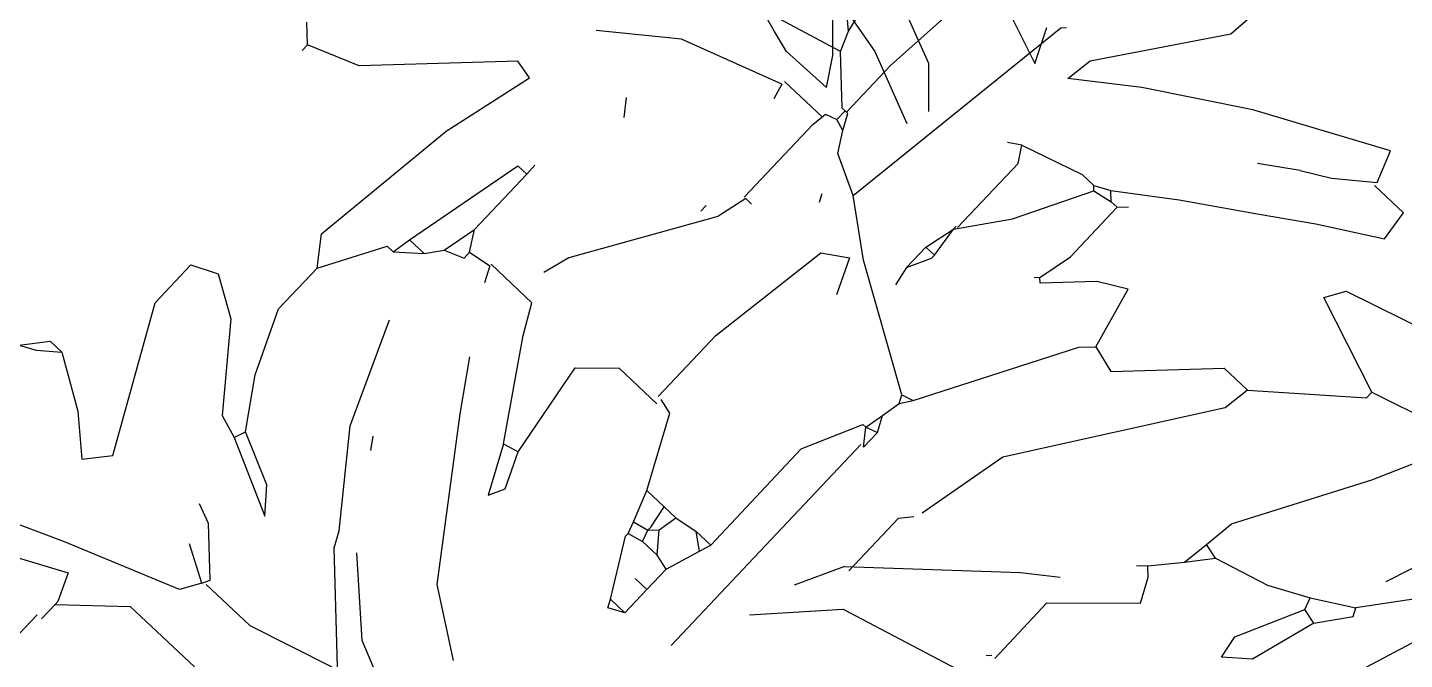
# Model space of a CAD drawing. Header units: metres. Extents: x 1769 to 3632, y 809 to 2652.
# Drawn here: x 2677.7965 to 2678.0766, y 1869.2014 to 1869.3301 of the extents above; entities that cross this region are included whole.
import ezdxf

# ---------------------------------------------------------------- set-up
doc = ezdxf.new("R2010")
doc.units = ezdxf.units.M
doc.header["$LTSCALE"] = 10
doc.layers.add('L-PLNT', color=66, linetype='Continuous')

# ---------------------------------------------------------------- blocks, each defined once
blk = doc.blocks.new('GARRA DE LEON')
at = {"layer": 'L-PLNT', "color": 65, "linetype": 'Continuous'}
for p, q in [((1270.7633, 335.1501), (1270.7675, 335.1915)), ((1270.9663, 335.175), (1270.8337, 335.1087)), ((1270.9787, 335.1418), (1270.9663, 335.175)), ((1270.6764, 335.03), (1270.7633, 335.1501)), ((1270.9414, 335.1129), (1270.9787, 335.1418)), ((1271.0201, 335.1377), (1270.9787, 335.1377)), ((1271.0242, 335.1046), (1271.0201, 335.1377)), ((1270.8337, 335.1087), (1270.7343, 335.0466)), ((1270.9124, 335.0963), (1270.9414, 335.1129)), ((1270.9124, 335.0963), (1270.9414, 335.1129)), ((1270.9621, 335.0673), (1271.0242, 335.1046)), ((1270.5294, 334.8851), (1270.548, 335.1004)), ((1270.9124, 335.0963), (1270.8752, 335.0714)), ((1270.9124, 335.0342), (1270.9621, 335.0673)), ((1271.0325, 335.0383), (1271.1278, 335.0673)), ((1270.7343, 335.0466), (1270.6722, 335.0011)), ((1270.5936, 334.7609), (1270.6308, 335.0342)), ((1270.6308, 335.0342), (1270.635, 335.0383)), ((1270.842, 334.9886), (1270.9124, 335.0342)), ((1271.0201, 335.0176), (1271.0325, 335.0383)), ((1270.6722, 335.0011), (1270.6764, 335.03)), ((1271.1236, 334.9803), (1271.0201, 335.0176)), ((1271.1236, 334.9803), (1271.2064, 335.0052)), ((1270.4735, 334.881), (1270.4486, 335.0011)), ((1270.7841, 334.9472), (1270.842, 334.9886)), ((1271.1236, 334.9721), (1271.1236, 334.9803)), ((1271.1857, 334.9141), (1271.2189, 334.9845)), ((1271.0284, 334.8934), (1271.1236, 334.9721)), ((1270.4735, 334.881), (1270.3906, 334.9555)), ((1270.7675, 334.9389), (1270.7841, 334.9472)), ((1270.7923, 334.9389), (1270.7841, 334.9472)), ((1270.8006, 334.9389), (1270.8089, 334.9472)), ((1270.6847, 334.9182), (1270.7509, 334.9389)), ((1270.7302, 334.8561), (1270.7716, 334.9348)), ((1270.7509, 334.9389), (1270.7675, 334.9389)), ((1270.7716, 334.9348), (1270.7675, 334.9389)), ((1270.7716, 334.9348), (1270.7923, 334.9389)), ((1270.8006, 334.9389), (1270.7923, 334.9389)), ((1270.8006, 334.9306), (1270.8006, 334.9389)), ((1270.8006, 334.8685), (1270.8006, 334.9306)), ((1270.6847, 334.9182), (1270.6722, 334.9099)), ((1270.695, 334.9017), (1270.6847, 334.9182)), ((1271.1112, 334.7816), (1271.1857, 334.9141)), ((1271.2686, 334.8478), (1271.2893, 334.9058)), ((1270.695, 334.8106), (1270.695, 334.9017)), ((1270.9124, 334.8106), (1270.9953, 334.8934)), ((1270.9953, 334.8934), (1271.0284, 334.8934)), ((1271.0284, 334.8934), (1271.0242, 334.8644)), ((1270.4818, 334.8602), (1270.4735, 334.881)), ((1270.5294, 334.8188), (1270.5294, 334.8851)), ((1270.8669, 334.8851), (1270.8379, 334.8685)), ((1270.8834, 334.8188), (1270.8669, 334.8851)), ((1270.7923, 334.8313), (1270.8006, 334.8685)), ((1270.8379, 334.8685), (1270.7965, 334.8271)), ((1271.0242, 334.8644), (1270.8917, 334.6698)), ((1270.4818, 334.8602), (1270.3906, 334.8354)), ((1270.5232, 334.8188), (1270.4818, 334.8602)), ((1270.6929, 334.8064), (1270.7302, 334.8561)), ((1271.3017, 334.854), (1271.2644, 334.8064)), ((1271.3141, 334.7691), (1271.3431, 334.854)), ((1270.5273, 334.8188), (1270.5232, 334.8188)), ((1270.5273, 334.8064), (1270.5273, 334.8188)), ((1270.5314, 334.8188), (1270.5273, 334.8188)), ((1270.5397, 334.8023), (1270.5314, 334.8188)), ((1270.7923, 334.8313), (1270.7882, 334.8271)), ((1270.7965, 334.8271), (1270.7923, 334.8313)), ((1270.871, 334.8064), (1270.8834, 334.8188)), ((1270.8834, 334.8188), (1270.9124, 334.8106)), ((1270.5149, 334.8023), (1270.5273, 334.8064)), ((1270.5397, 334.8023), (1270.5273, 334.8064)), ((1270.6847, 334.7733), (1270.6929, 334.8064)), ((1270.6929, 334.8064), (1270.6929, 334.8106)), ((1270.6971, 334.7733), (1270.6929, 334.8064)), ((1270.7841, 334.649), (1270.871, 334.8064)), ((1271.223, 334.7816), (1271.2644, 334.8064)), ((1271.2686, 334.7981), (1271.2644, 334.8064)), ((1270.461, 334.794), (1270.3534, 334.7567)), ((1270.461, 334.7981), (1270.5149, 334.7981)), ((1270.461, 334.794), (1270.4652, 334.7774)), ((1270.5128, 334.7857), (1270.5149, 334.8023)), ((1270.5522, 334.7816), (1270.5397, 334.8023)), ((1271.2437, 334.765), (1271.2686, 334.7981)), ((1270.5128, 334.6822), (1270.5128, 334.7857)), ((1270.5936, 334.7609), (1270.5522, 334.7816)), ((1271.1071, 334.7484), (1271.1112, 334.7816)), ((1271.1816, 334.7609), (1271.223, 334.7816)), ((1271.2272, 334.7691), (1271.223, 334.7816)), ((1270.6847, 334.7443), (1270.6847, 334.7733)), ((1270.6971, 334.7733), (1270.6847, 334.7733)), ((1270.6847, 334.7443), (1270.6971, 334.7691)), ((1270.6971, 334.7691), (1270.6971, 334.7733)), ((1271.194, 334.6987), (1271.2272, 334.7691)), ((1271.2437, 334.765), (1271.223, 334.6946)), ((1271.2437, 334.765), (1271.2272, 334.7691)), ((1270.3534, 334.7567), (1270.283, 334.7029)), ((1270.6474, 334.7194), (1270.5936, 334.7609)), ((1271.1029, 334.7194), (1271.1071, 334.7484)), ((1271.1236, 334.7443), (1271.1071, 334.7484)), ((1271.1236, 334.7443), (1271.1816, 334.7609)), ((1270.5728, 334.7319), (1270.5687, 334.7402)), ((1270.6847, 334.7443), (1270.6888, 334.7236)), ((1271.1029, 334.7194), (1271.1236, 334.7443)), ((1270.7716, 334.6449), (1270.6474, 334.7194)), ((1271.0781, 334.6905), (1271.1029, 334.7194)), ((1270.6101, 334.6946), (1270.635, 334.7112)), ((1270.635, 334.7112), (1270.6515, 334.6739)), ((1270.5894, 334.5579), (1270.6101, 334.6946)), ((1271.1982, 334.6739), (1271.194, 334.6987)), ((1271.223, 334.6946), (1271.1982, 334.6739)), ((1270.5149, 334.6822), (1270.5066, 334.649)), ((1270.5149, 334.6822), (1270.5232, 334.6822)), ((1271.0781, 334.6905), (1271.0698, 334.6822)), ((1271.0864, 334.6822), (1271.0781, 334.6905)), ((1271.0988, 334.6573), (1271.0864, 334.6822)), ((1270.3658, 334.6573), (1270.3534, 334.6739)), ((1270.8917, 334.6698), (1270.871, 334.5704)), ((1270.5066, 334.649), (1270.4238, 334.5124)), ((1270.49, 334.6408), (1270.49, 334.649)), ((1270.7716, 334.6449), (1270.7841, 334.649)), ((1270.7758, 334.6366), (1270.7841, 334.649)), ((1271.0284, 334.5911), (1271.0988, 334.6573)), ((1270.7758, 334.6366), (1270.7716, 334.6449)), ((1270.7716, 334.6159), (1270.7758, 334.6366)), ((1270.2457, 334.6242), (1270.1297, 334.5082)), ((1270.2416, 334.5207), (1270.2664, 334.6201)), ((1270.2664, 334.6201), (1270.2457, 334.6242)), ((1270.987, 334.5952), (1271.0201, 334.6201)), ((1270.7675, 334.5952), (1270.7716, 334.6159)), ((1270.7799, 334.5994), (1270.7716, 334.6159)), ((1270.7343, 334.5331), (1270.7633, 334.5952)), ((1270.7675, 334.5952), (1270.7633, 334.5952)), ((1270.7675, 334.5952), (1270.7799, 334.5994)), ((1270.7799, 334.5786), (1270.7675, 334.5952)), ((1270.7799, 334.5786), (1270.7799, 334.5994)), ((1270.8503, 334.4751), (1270.987, 334.5952)), ((1271.0284, 334.5124), (1271.0284, 334.5911)), ((1270.7758, 334.5786), (1270.7758, 334.4006)), ((1270.3326, 334.5455), (1270.3326, 334.5579)), ((1270.5894, 334.471), (1270.5894, 334.5579)), ((1270.8565, 334.5497), (1270.8669, 334.5621)), ((1270.8565, 334.4751), (1270.8565, 334.5497)), ((1270.2912, 334.413), (1270.3202, 334.5455)), ((1270.3202, 334.5455), (1270.3326, 334.5455)), ((1270.3326, 334.4668), (1270.3326, 334.5455)), ((1270.2208, 334.355), (1270.2416, 334.5207)), ((1270.7343, 334.3964), (1270.7343, 334.5331)), ((1270.1297, 334.5082), (1270.0759, 334.4875)), ((1270.4238, 334.5124), (1270.4155, 334.4834)), ((1271.0242, 334.5124), (1271.0201, 334.5082)), ((1270.0759, 334.4875), (1270.0593, 334.5041)), ((1270.0759, 334.4875), (1270.0759, 334.4793)), ((1270.8793, 334.442), (1271.0284, 334.4834)), ((1270.3244, 334.4296), (1270.3326, 334.4668)), ((1270.3451, 334.4461), (1270.3326, 334.4668)), ((1270.5066, 334.4337), (1270.5397, 334.4648)), ((1270.5397, 334.4648), (1270.5936, 334.4648)), ((1270.6101, 334.4668), (1270.5936, 334.471)), ((1270.6474, 334.3923), (1270.6101, 334.4668)), ((1270.8503, 334.4751), (1270.8255, 334.4254)), ((1270.3451, 334.4461), (1270.3699, 334.4503)), ((1270.4279, 334.4523), (1270.3699, 334.4523)), ((1270.3699, 334.4503), (1270.3782, 334.4337)), ((1270.4445, 334.4213), (1270.4279, 334.4523)), ((1270.3244, 334.4296), (1270.3451, 334.4378)), ((1270.3451, 334.4378), (1270.3451, 334.4461)), ((1270.813, 334.3716), (1270.8793, 334.442)), ((1270.312, 334.413), (1270.3244, 334.4296)), ((1270.5066, 334.326), (1270.4445, 334.4213)), ((1270.5232, 334.3302), (1270.5066, 334.4337)), ((1270.2871, 334.3923), (1270.312, 334.413)), ((1270.2871, 334.3923), (1270.2912, 334.413)), ((1270.312, 334.413), (1270.2912, 334.413)), ((1270.2416, 334.326), (1270.2788, 334.3923)), ((1270.2788, 334.3923), (1270.2871, 334.3923)), ((1270.6598, 334.3592), (1270.6474, 334.3923)), ((1270.6722, 334.3923), (1270.6474, 334.3923)), ((1270.6764, 334.3674), (1270.6722, 334.3923)), ((1270.6888, 334.3923), (1270.6722, 334.3923)), ((1270.6847, 334.3716), (1270.6888, 334.3923)), ((1270.6888, 334.3923), (1270.7136, 334.3964)), ((1270.7302, 334.384), (1270.7136, 334.3964)), ((1270.7343, 334.3964), (1270.7136, 334.3964)), ((1270.7302, 334.384), (1270.7343, 334.3964)), ((1270.7758, 334.4006), (1270.7758, 334.2929)), ((1270.7178, 334.3467), (1270.7302, 334.384)), ((1270.4528, 334.3177), (1270.4196, 334.3674)), ((1270.6598, 334.3592), (1270.6764, 334.3633)), ((1270.6764, 334.3633), (1270.6847, 334.3716)), ((1270.6764, 334.3633), (1270.6764, 334.3674)), ((1270.6805, 334.3509), (1270.6764, 334.3633)), ((1270.7012, 334.3509), (1270.6847, 334.3716)), ((1270.2416, 334.326), (1270.2208, 334.355)), ((1270.6639, 334.3467), (1270.6598, 334.3592)), ((1270.6639, 334.3467), (1270.6805, 334.3509)), ((1270.7012, 334.3509), (1270.6805, 334.3509)), ((1270.7178, 334.3467), (1270.7012, 334.3509)), ((1270.3782, 334.2308), (1270.3326, 334.3385)), ((1270.6639, 334.3426), (1270.6639, 334.3467)), ((1270.6971, 334.2846), (1270.6639, 334.3426)), ((1270.7178, 334.3177), (1270.7178, 334.3467)), ((1270.2416, 334.2681), (1270.2416, 334.326)), ((1270.5066, 334.326), (1270.5232, 334.3302)), ((1270.5066, 334.326), (1270.5314, 334.2763)), ((1270.5397, 334.2929), (1270.5232, 334.3302)), ((1270.5563, 334.1728), (1270.4528, 334.3177)), ((1270.7178, 334.3177), (1270.7012, 334.3177)), ((1270.7178, 334.2846), (1270.7178, 334.3177)), ((1270.5314, 334.2763), (1270.5397, 334.2929)), ((1270.7178, 334.2846), (1270.6971, 334.2846)), ((1270.7012, 334.2763), (1270.6971, 334.2846)), ((1270.7178, 334.2846), (1270.7012, 334.2763)), ((1270.2705, 334.2018), (1270.2416, 334.2681)), ((1270.1442, 334.2391), (1270.1712, 334.2515)), ((1270.1712, 334.2515), (1270.2126, 334.2266)), ((1270.1442, 334.1852), (1270.1442, 334.2391)), ((1270.4114, 334.2266), (1270.403, 334.2391)), ((1270.2126, 334.2266), (1270.2747, 334.148)), ((1270.4445, 334.1438), (1270.3782, 334.2308)), ((1270.3037, 334.1521), (1270.2705, 334.2018)), ((1270.2208, 334.0403), (1270.1442, 334.1852)), ((1270.6225, 334.1273), (1270.5563, 334.1728)), ((1270.2995, 334.1397), (1270.3037, 334.1521)), ((1270.3575, 334.1273), (1270.3037, 334.1521)), ((1270.2747, 334.148), (1270.2995, 334.1397)), ((1270.2995, 334.1397), (1270.3782, 334.1024)), ((1270.4528, 334.1273), (1270.4445, 334.1438)), ((1270.4528, 334.1273), (1270.4445, 334.1438)), ((1270.5397, 334.0776), (1270.4735, 334.1397)), ((1270.3782, 334.1024), (1270.3575, 334.1273)), ((1270.5397, 334.0403), (1270.4528, 334.1273)), ((1270.0718, 334.0569), (1270.0925, 334.0817)), ((1270.0883, 334.0651), (1270.109, 334.0817)), ((1270.0925, 334.0817), (1270.109, 334.0817)), ((1270.109, 334.0817), (1270.1629, 334.0486)), ((1270.0718, 334.0569), (1270.0883, 334.0651)), ((1270.341, 334.0569), (1270.3202, 334.0651)), ((1270.577, 334.061), (1270.5397, 334.0776)), ((1270.3824, 334.0154), (1270.341, 334.0569)), ((1270.1629, 334.0486), (1270.2001, 334.0154)), ((1270.2001, 334.0154), (1270.2208, 334.0403)), ((1270.4445, 334.0092), (1270.5356, 334.0361)), ((1270.3782, 334.0072), (1270.341, 334.0279)), ((1270.3782, 334.0072), (1270.3824, 334.0154)), ((1270.3824, 334.0092), (1270.4445, 334.0092)), ((1270.3782, 334.0072), (1270.3658, 333.9865)), ((1270.3658, 333.9865), (1270.2457, 333.9409)), ((1270.2457, 333.9409), (1270.196, 333.9202)), ((1270.283, 333.8871), (1270.341, 333.9388)), ((1270.341, 333.9388), (1270.432, 333.9388)), ((1270.2126, 333.8912), (1270.2705, 333.9202)), ((1270.2705, 333.9202), (1270.283, 333.8912)), ((1270.283, 333.8871), (1270.283, 333.8912)), ((1270.283, 333.8664), (1270.283, 333.8871)), ((1270.283, 333.8664), (1270.283, 333.8871)), ((1270.2768, 333.8208), (1270.2768, 333.8664)), ((1271.6641, 332.6116), (1271.6082, 332.7358)), ((1271.5046, 332.6447), (1271.488, 332.6737)), ((1271.5647, 332.6199), (1271.5647, 332.6778)), ((1271.5709, 332.6778), (1271.6082, 332.624)), ((1271.7448, 332.6696), (1271.7738, 332.6116)), ((1271.517, 332.624), (1271.5046, 332.6447)), ((1271.517, 332.624), (1271.5046, 332.6447)), ((1271.7738, 332.6116), (1271.7862, 332.6488)), ((1271.517, 332.624), (1271.5584, 332.5867)), ((1271.5584, 332.5867), (1271.5647, 332.6199)), ((1271.6082, 332.624), (1271.6413, 332.5495)), ((1271.6641, 332.5619), (1271.6641, 332.6116))]:
    blk.add_line(p, q, dxfattribs=at)

msp = doc.modelspace()

# ---------------------------------------------------------------- block references
at = {"layer": 'L-PLNT', "color": 173, "xscale": 0.1967723582811821, "yscale": 0.1967723582811821, "zscale": 0.1967723582811821}
msp.add_blockref('GARRA DE LEON', (2427.75148, 1803.87399), dxfattribs=at)
at = {"layer": 'L-PLNT', "color": 173, "xscale": 0.1967723582811821, "yscale": 0.1967723582811821, "zscale": 0.1967723582811821, "rotation": 316.7206854993391}
msp.add_blockref('GARRA DE LEON', (2450.78779, 1992.74099), dxfattribs=at)

doc.saveas('drawing.dxf')
